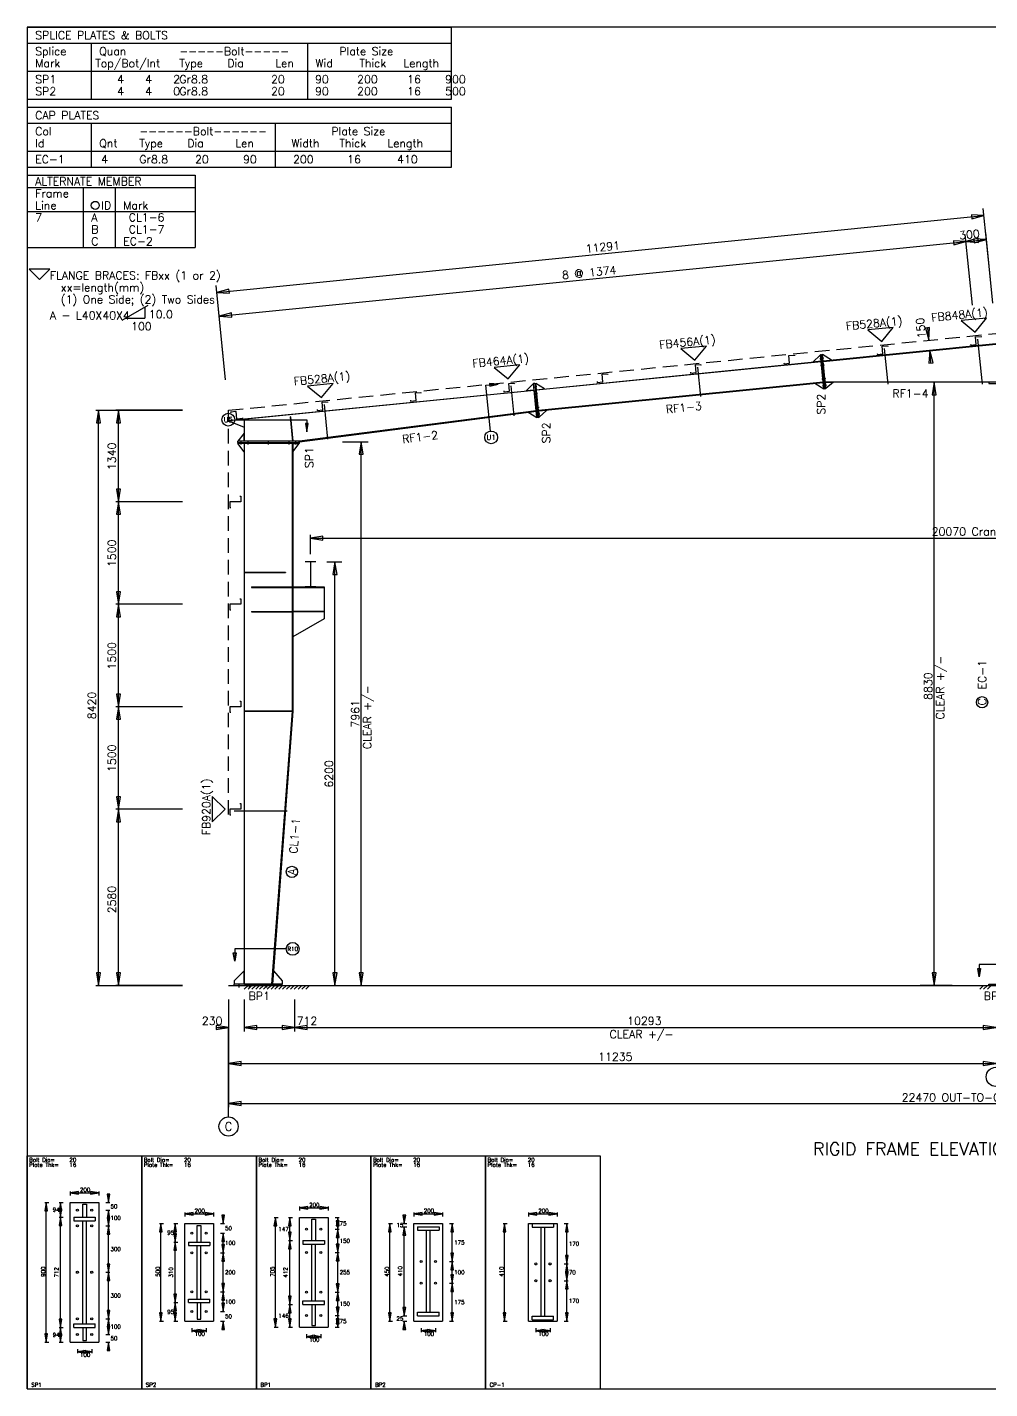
# Model space of a CAD drawing. Extents: x 0 to 28190, y 0 to 19934.
# Drawn here: x 0 to 14095, y 0 to 19934 of the extents above; entities that cross this region are included whole.
import ezdxf
from ezdxf.enums import TextEntityAlignment as Align

# ---------------------------------------------------------------- set-up
doc = ezdxf.new("R2010")
doc.units = 0
doc.linetypes.add('CONTIN', pattern=[0])
doc.linetypes.add('DASHED', pattern=[319.6, 213.1, -106.5])
doc.layers.get('0').update_dxf_attribs({"linetype": 'CONTIN'})
for name, color, linetype in [('1', 7, 'CONTIN'), ('10', 10, 'CONTIN'), ('11', 7, 'CONTIN'), ('12', 6, 'CONTIN'), ('13', 1, 'CONTIN'), ('14', 7, 'CONTIN'), ('15', 7, 'CONTIN'), ('2', 6, 'CONTIN'), ('22', 7, 'CONTIN'), ('26', 7, 'CONTIN'), ('3', 7, 'CONTIN'), ('5', 5, 'DASHED'), ('7', 7, 'CONTIN')]:
    doc.layers.add(name, color=color, linetype=linetype)
doc.styles.add('SIMPLEX', font='SIMPLEX')

# ---------------------------------------------------------------- blocks, each defined once
blk = doc.blocks.new('ARROWF')
for p, q in [((0, 0), (-183, 30)), ((-183, 30), (-183, -30)), ((-183, -30), (0, 0))]:
    blk.add_line(p, q)
blk = doc.blocks.new('EPBLK1')
for p, q in [((0, 0), (0, 1704.79675)), ((0, 1704.79675), (838.974854, 1704.79675)), ((838.974854, 1704.79675), (838.974854, 0)), ((314.61557, 340.959381), (314.61557, 1363.83765)), ((314.61557, 1363.83765), (524.359253, 1363.83765)), ((406.168671, 1257.00354), (406.168671, 1352.29028)), ((406.168671, 1352.29028), (432.806122, 1352.29028)), ((432.806122, 1352.29028), (432.806122, 1257.00354)), ((524.359253, 1363.83765), (524.359253, 340.959381)), ((340.833557, 1257.00354), (498.141327, 1257.00354)), ((340.833557, 1257.00354), (340.833557, 1230.36609)), ((340.833557, 1230.36609), (498.141327, 1230.36609)), ((406.168671, 474.430878), (406.168671, 1230.36609)), ((432.806122, 474.430878), (432.806122, 1230.36609)), ((498.141327, 1257.00354), (498.141327, 1230.36609)), ((340.833557, 474.430878), (498.141327, 474.430878)), ((340.833557, 447.793396), (340.833557, 474.430878)), ((340.833557, 447.793396), (498.141327, 447.793396)), ((406.168671, 447.793243), (406.168671, 352.506531)), ((432.806122, 352.506531), (432.806122, 447.793243)), ((498.141327, 447.793396), (498.141327, 474.430878)), ((314.61557, 340.959381), (524.359253, 340.959381)), ((406.168671, 352.506531), (432.806122, 352.506531)), ((0, 0), (838.974854, 0))]:
    blk.add_line(p, q)
for centre in [(367.051514, 1307.01086), (471.92337, 1307.01086), (367.051514, 1193.35779), (471.92337, 1193.35779), (367.051514, 852.398438), (471.92337, 852.398438), (367.051514, 511.439026), (471.92337, 511.439026), (367.051514, 397.785889), (471.92337, 397.785889)]:
    blk.add_circle(centre, 7.325299)
at = {"layer": '2'}
for p, q in [((314.61557, 1444.28259), (314.61557, 1414.98132)), ((314.61557, 1434.5155), (524.359253, 1434.5155)), ((524.359253, 1444.28259), (524.359253, 1414.98132)), ((595.037292, 1363.83765), (595.037292, 1422.38123)), ((129.041336, 1363.83765), (158.342529, 1363.83765)), ((138.808395, 340.959381), (138.808395, 1363.83765)), ((234.170486, 1363.83765), (263.47168, 1363.83765)), ((243.937546, 1257.00354), (243.937546, 1363.83765)), ((575.503174, 1363.83765), (604.804382, 1363.83765)), ((575.503174, 1307.01086), (604.804382, 1307.01086)), ((575.503174, 1307.01086), (604.804382, 1307.01086)), ((595.037292, 1193.35779), (595.037292, 1307.01086)), ((595.037292, 1248.46704), (595.037292, 1307.01086)), ((234.170486, 1257.00354), (263.47168, 1257.00354)), ((234.170486, 1257.00354), (263.47168, 1257.00354)), ((243.937546, 447.793335), (243.937546, 1257.00354)), ((575.503174, 1193.35779), (604.804382, 1193.35779)), ((575.503174, 1193.35779), (604.804382, 1193.35779)), ((595.037292, 852.398438), (595.037292, 1193.35779)), ((575.503174, 852.398438), (604.804382, 852.398438)), ((575.503174, 852.398438), (604.804382, 852.398438)), ((595.037292, 511.439026), (595.037292, 852.398438)), ((575.503174, 511.439026), (604.804382, 511.439026)), ((575.503174, 511.439026), (604.804382, 511.439026)), ((595.037292, 397.785889), (595.037292, 511.439026)), ((234.170486, 447.793335), (263.47168, 447.793335)), ((234.170486, 447.793335), (263.47168, 447.793335)), ((243.937546, 340.959381), (243.937546, 447.793335)), ((595.037292, 397.785889), (595.037292, 456.329681)), ((129.041336, 340.959381), (158.342529, 340.959381)), ((234.170486, 340.959381), (263.47168, 340.959381)), ((575.503174, 397.785889), (604.804382, 397.785889)), ((575.503174, 397.785889), (604.804382, 397.785889)), ((575.503174, 340.959381), (604.804382, 340.959381)), ((595.037292, 282.415588), (595.037292, 340.959381)), ((367.051514, 289.81546), (367.051514, 260.514282)), ((367.051514, 270.281342), (471.923309, 270.281342)), ((471.923309, 289.81546), (471.923309, 260.514282))]:
    blk.add_line(p, q, dxfattribs=at)
at = {"layer": '2', "xscale": 0.333, "yscale": 0.333, "zscale": 0.333}
for p, rotation in [((314.61557, 1434.5155), 180), ((595.037292, 1363.83765), 270), ((138.808395, 1363.83765), 90), ((243.937546, 1363.83765), 89.9999847), ((243.937546, 1257.00354), 270), ((595.037292, 1307.01086), 89.9999847), ((595.037292, 1307.01086), 450), ((243.937546, 1257.00354), 89.9999847), ((595.037292, 1193.35779), 270), ((595.037292, 1193.35779), 89.9999847), ((595.037292, 852.398438), 270), ((595.037292, 852.398438), 89.9999847), ((243.937546, 447.793335), 270), ((595.037292, 511.439026), 89.9999847), ((595.037292, 511.439026), 270), ((138.808395, 340.959381), 270), ((243.937546, 447.793335), 89.9999847), ((243.937546, 340.959381), 270), ((595.037292, 397.785889), 270), ((595.037292, 397.785889), 270), ((595.037292, 340.959381), 450), ((367.051514, 270.281342), 180)]:
    blk.add_blockref('ARROWF', p, dxfattribs=dict(at, rotation=rotation))
for p in [(524.359253, 1434.5155), (471.923309, 270.281342)]:
    blk.add_blockref('ARROWF', p, dxfattribs=at)
at = {"layer": '11', "style": 'SIMPLEX'}
for s, p in [('Bolt Dia=', (14.650599, 1660.84509)), ('Plate Thk=', (14.650599, 1624.21851)), ('20', (308.932556, 1660.84509)), ('16', (308.932556, 1624.21851)), ('200', (386.52356, 1441.84082)), ('50', (609.687927, 1320.77368)), ('100', (609.687927, 1235.53381)), ('300', (609.687927, 1008.22742)), ('300', (609.687927, 667.268066)), ('100', (609.687927, 439.961853)), ('50', (609.687927, 354.722015)), ('100', (386.52356, 233.654846)), ('SP1', (29.301197, 14.650599))]:
    blk.add_text(s, height=29.3011971, dxfattribs=at).set_placement(p)
for p in [(236.612244, 1310.42053), (236.612244, 394.376343)]:
    blk.add_text('94', height=29.3011971, dxfattribs=at).set_placement(p, align=Align.MIDDLE_RIGHT)
blk.add_text('900', height=29.3011971, rotation=90, dxfattribs=at).set_placement((131.483093, 819.43457))
blk.add_text('712', height=29.3011971, rotation=90, dxfattribs=at).set_placement((236.612244, 852.398438), align=Align.BOTTOM_CENTER)
blk = doc.blocks.new('EPBLK2')
for p, q in [((0, 0), (0, 1704.79675)), ((0, 1704.79675), (838.974854, 1704.79675)), ((838.974854, 1704.79675), (838.974854, 0)), ((314.61557, 494.391144), (314.61557, 1210.40576)), ((314.61557, 1210.40576), (524.359253, 1210.40576)), ((524.359253, 1210.40576), (524.359253, 494.391144)), ((406.168671, 1074.36304), (406.168671, 1195.85632)), ((406.168671, 1195.85632), (432.806122, 1195.85632)), ((432.806122, 1195.85632), (432.806122, 1074.36304)), ((340.833557, 1074.36304), (498.141327, 1074.36304)), ((340.833557, 1074.36304), (340.833557, 1047.72559)), ((340.833557, 1047.72559), (498.141327, 1047.72559)), ((406.168671, 657.07135), (406.168671, 1047.72559)), ((432.806122, 657.07135), (432.806122, 1047.72559)), ((498.141327, 1074.36304), (498.141327, 1047.72559)), ((340.833557, 657.07135), (498.141327, 657.07135)), ((340.833557, 630.433899), (340.833557, 657.07135)), ((340.833557, 630.433899), (498.141327, 630.433899)), ((406.168671, 630.433899), (406.168671, 508.940521)), ((432.806122, 508.940521), (432.806122, 630.433899)), ((498.141327, 630.433899), (498.141327, 657.07135)), ((406.168671, 508.940521), (432.806122, 508.940521)), ((314.61557, 494.391144), (524.359253, 494.391144)), ((0, 0), (838.974854, 0))]:
    blk.add_line(p, q)
for centre in [(367.051514, 1138.80432), (471.92337, 1138.80432), (367.051514, 995.601501), (471.92337, 995.601501), (367.051514, 709.195557), (471.92337, 709.195557), (367.051514, 565.992554), (471.92337, 565.992554)]:
    blk.add_circle(centre, 7.325299)
at = {"layer": '2'}
for p, q in [((129.041336, 1210.40576), (158.342529, 1210.40576)), ((138.808395, 494.391144), (138.808395, 1210.40576)), ((234.170486, 1210.40576), (263.47168, 1210.40576)), ((243.937546, 1074.36304), (243.937546, 1210.40576)), ((314.61557, 1290.85083), (314.61557, 1261.54968)), ((314.61557, 1281.08374), (524.359253, 1281.08374)), ((524.359253, 1290.85083), (524.359253, 1261.54968)), ((575.503174, 1210.40576), (604.804382, 1210.40576)), ((595.037292, 1210.40576), (595.037292, 1268.94959)), ((575.503174, 1138.80432), (604.804382, 1138.80432)), ((575.503174, 1138.80432), (604.804382, 1138.80432)), ((595.037292, 995.601501), (595.037292, 1138.80432)), ((595.037292, 1080.2605), (595.037292, 1138.80432)), ((234.170486, 1074.36304), (263.47168, 1074.36304)), ((234.170486, 1074.36304), (263.47168, 1074.36304)), ((243.937546, 630.433899), (243.937546, 1074.36304)), ((575.503174, 995.601501), (604.804382, 995.601501)), ((575.503174, 995.601501), (604.804382, 995.601501)), ((595.037292, 709.195557), (595.037292, 995.601501)), ((575.503174, 709.195557), (604.804382, 709.195557)), ((575.503174, 709.195557), (604.804382, 709.195557)), ((595.037292, 565.992554), (595.037292, 709.195557)), ((234.170486, 630.433899), (263.47168, 630.433899)), ((234.170486, 630.433899), (263.47168, 630.433899)), ((243.937546, 494.391144), (243.937546, 630.433899)), ((595.037292, 565.992554), (595.037292, 624.536377)), ((575.503174, 565.992554), (604.804382, 565.992554)), ((575.503174, 565.992554), (604.804382, 565.992554)), ((129.041336, 494.391144), (158.342529, 494.391144)), ((234.170486, 494.391144), (263.47168, 494.391144)), ((367.051514, 443.247223), (367.051514, 413.945984)), ((367.051514, 423.713074), (471.923309, 423.713074)), ((471.923309, 443.247223), (471.923309, 413.945984)), ((575.503174, 494.391144), (604.804382, 494.391144)), ((595.037292, 435.847321), (595.037292, 494.391144))]:
    blk.add_line(p, q, dxfattribs=at)
at = {"layer": '2', "xscale": 0.333, "yscale": 0.333, "zscale": 0.333}
for p, rotation in [((138.808395, 1210.40576), 90), ((243.937546, 1210.40576), 89.9999847), ((314.61557, 1281.08374), 180), ((595.037292, 1210.40576), 270), ((243.937546, 1074.36304), 270), ((595.037292, 1138.80432), 89.9999847), ((595.037292, 1138.80432), 450), ((243.937546, 1074.36304), 89.9999847), ((595.037292, 995.601501), 270), ((595.037292, 995.601501), 89.9999847), ((595.037292, 709.195557), 89.9999847), ((595.037292, 709.195557), 270), ((243.937546, 630.433899), 89.9999847), ((243.937546, 630.433899), 270), ((595.037292, 565.992554), 270), ((595.037292, 565.992554), 270), ((138.808395, 494.391144), 270), ((243.937546, 494.391144), 270), ((367.051514, 423.713074), 180), ((595.037292, 494.391144), 450)]:
    blk.add_blockref('ARROWF', p, dxfattribs=dict(at, rotation=rotation))
for p in [(524.359253, 1281.08374), (471.923309, 423.713074)]:
    blk.add_blockref('ARROWF', p, dxfattribs=at)
at = {"layer": '11', "style": 'SIMPLEX'}
for s, p in [('Bolt Dia=', (14.650599, 1660.84509)), ('Plate Thk=', (14.650599, 1624.21851)), ('20', (308.932556, 1660.84509)), ('16', (308.932556, 1624.21851)), ('200', (386.52356, 1288.40918)), ('50', (609.687927, 1159.95447)), ('100', (609.687927, 1052.55237)), ('200', (609.687927, 837.747986)), ('100', (609.687927, 622.943481)), ('50', (609.687927, 515.54126)), ('100', (386.52356, 387.086609)), ('SP2', (29.301197, 14.650599))]:
    blk.add_text(s, height=29.3011971, dxfattribs=at).set_placement(p)
for p in [(236.612244, 1142.38428), (236.612244, 562.412537)]:
    blk.add_text('95', height=29.3011971, dxfattribs=at).set_placement(p, align=Align.MIDDLE_RIGHT)
blk.add_text('500', height=29.3011971, rotation=90, dxfattribs=at).set_placement((131.483093, 819.43457))
blk.add_text('310', height=29.3011971, rotation=90, dxfattribs=at).set_placement((236.612244, 852.398438), align=Align.BOTTOM_CENTER)
blk = doc.blocks.new('EPBLK3')
for p, q in [((0, 0), (0, 1704.79675)), ((0, 1704.79675), (838.974854, 1704.79675)), ((838.974854, 1704.79675), (838.974854, 0)), ((314.61557, 451.87915), (314.61557, 1252.91772)), ((314.61557, 1252.91772), (524.359253, 1252.91772)), ((406.168671, 1085.84753), (406.168671, 1241.37048)), ((406.168671, 1241.37048), (432.806122, 1241.37048)), ((432.806122, 1241.37048), (432.806122, 1085.84753)), ((524.359253, 1252.91772), (524.359253, 451.87915)), ((340.833557, 1085.84753), (498.141327, 1085.84753)), ((340.833557, 1085.84753), (340.833557, 1059.21008)), ((340.833557, 1059.21008), (498.141327, 1059.21008)), ((406.168671, 644.211548), (406.168671, 1059.21008)), ((432.806122, 644.211548), (432.806122, 1059.21008)), ((498.141327, 1085.84753), (498.141327, 1059.21008)), ((340.833557, 644.211548), (498.141327, 644.211548)), ((340.833557, 617.574097), (340.833557, 644.211548)), ((340.833557, 617.574097), (498.141327, 617.574097)), ((406.168671, 617.573975), (406.168671, 463.4263)), ((432.806122, 463.4263), (432.806122, 617.573975)), ((498.141327, 617.574097), (498.141327, 644.211548)), ((314.61557, 451.87915), (524.359253, 451.87915)), ((406.168671, 463.4263), (432.806122, 463.4263)), ((0, 0), (838.974854, 0))]:
    blk.add_line(p, q)
for centre in [(367.051514, 1167.67798), (471.92337, 1167.67798), (367.051514, 997.198242), (471.92337, 997.198242), (367.051514, 707.598694), (471.92337, 707.598694), (367.051514, 537.119019), (471.92337, 537.119019)]:
    blk.add_circle(centre, 7.325299)
at = {"layer": '2'}
for p, q in [((314.61557, 1333.36279), (314.61557, 1304.06152)), ((314.61557, 1323.5957), (524.359253, 1323.5957)), ((524.359253, 1333.36279), (524.359253, 1304.06152)), ((129.041336, 1252.91772), (158.342529, 1252.91772)), ((138.808395, 451.87915), (138.808395, 1252.91772)), ((234.170486, 1252.91772), (263.47168, 1252.91772)), ((243.937546, 1085.84766), (243.937546, 1252.91772)), ((575.503174, 1252.91772), (604.804382, 1252.91772)), ((595.037292, 1167.67798), (595.037292, 1252.91772)), ((575.503174, 1167.67798), (604.804382, 1167.67798)), ((575.503174, 1167.67798), (604.804382, 1167.67798)), ((595.037292, 997.198242), (595.037292, 1167.67798)), ((234.170486, 1085.84766), (263.47168, 1085.84766)), ((234.170486, 1085.84766), (263.47168, 1085.84766)), ((243.937546, 617.574097), (243.937546, 1085.84766)), ((575.503174, 997.198242), (604.804382, 997.198242)), ((575.503174, 997.198242), (604.804382, 997.198242)), ((595.037292, 707.598694), (595.037292, 997.198242)), ((575.503174, 707.598694), (604.804382, 707.598694)), ((575.503174, 707.598694), (604.804382, 707.598694)), ((595.037292, 537.119019), (595.037292, 707.598694)), ((234.170486, 617.574097), (263.47168, 617.574097)), ((234.170486, 617.574097), (263.47168, 617.574097)), ((243.937546, 451.87915), (243.937546, 617.574097)), ((575.503174, 537.119019), (604.804382, 537.119019)), ((575.503174, 537.119019), (604.804382, 537.119019)), ((595.037292, 451.87915), (595.037292, 537.119019)), ((129.041336, 451.87915), (158.342529, 451.87915)), ((234.170486, 451.87915), (263.47168, 451.87915)), ((367.051514, 400.73526), (367.051514, 371.434052)), ((471.923309, 400.73526), (471.923309, 371.434052)), ((575.503174, 451.87915), (604.804382, 451.87915)), ((367.051514, 381.201111), (471.923309, 381.201111))]:
    blk.add_line(p, q, dxfattribs=at)
at = {"layer": '2', "xscale": 0.333, "yscale": 0.333, "zscale": 0.333}
for p, rotation in [((314.61557, 1323.5957), 180), ((138.808395, 1252.91772), 90), ((243.937546, 1252.91772), 89.9999847), ((595.037292, 1252.91772), 89.9999847), ((595.037292, 1167.67798), 270), ((243.937546, 1085.84766), 270), ((595.037292, 1167.67798), 89.9999847), ((243.937546, 1085.84766), 89.9999847), ((595.037292, 997.198242), 89.9999847), ((595.037292, 997.198242), 270), ((595.037292, 707.598694), 89.9999847), ((595.037292, 707.598694), 270), ((243.937546, 617.574097), 89.9999847), ((243.937546, 617.574097), 270), ((138.808395, 451.87915), 270), ((243.937546, 451.87915), 270), ((595.037292, 537.119019), 89.9999847), ((595.037292, 537.119019), 270), ((595.037292, 451.87915), 270), ((367.051514, 381.201111), 180)]:
    blk.add_blockref('ARROWF', p, dxfattribs=dict(at, rotation=rotation))
for p in [(524.359253, 1323.5957), (471.923309, 381.201111)]:
    blk.add_blockref('ARROWF', p, dxfattribs=at)
at = {"layer": '11', "style": 'SIMPLEX'}
for s, p in [('Bolt Dia=', (14.650599, 1660.84509)), ('Plate Thk=', (14.650599, 1624.21851)), ('20', (308.932556, 1660.84509)), ('16', (308.932556, 1624.21851)), ('200', (386.52356, 1330.92102)), ('75', (609.687927, 1195.64722)), ('150', (609.687927, 1067.78748)), ('255', (609.687927, 837.747864)), ('150', (609.687927, 607.708252)), ('75', (609.687927, 479.84848)), ('100', (386.52356, 344.574616)), ('BP1', (29.301197, 14.650599))]:
    blk.add_text(s, height=29.3011971, dxfattribs=at).set_placement(p)
for s, p in [('147', (236.612244, 1169.38269)), ('146', (236.612244, 534.726624))]:
    blk.add_text(s, height=29.3011971, dxfattribs=at).set_placement(p, align=Align.MIDDLE_RIGHT)
blk.add_text('705', height=29.3011971, rotation=90, dxfattribs=at).set_placement((131.483093, 819.43457))
blk.add_text('412', height=29.3011971, rotation=90, dxfattribs=at).set_placement((236.612244, 851.710876), align=Align.BOTTOM_CENTER)
blk = doc.blocks.new('EPBLK4')
for p, q in [((0, 0), (0, 1704.79675)), ((0, 1704.79675), (838.974854, 1704.79675)), ((838.974854, 1704.79675), (838.974854, 0)), ((314.61557, 494.391144), (314.61557, 1210.40576)), ((314.61557, 1210.40576), (524.359253, 1210.40576)), ((524.359253, 1210.40576), (524.359253, 494.391144)), ((340.833557, 1186.53857), (498.141327, 1186.53857)), ((340.833557, 1186.53857), (340.833557, 1159.90112)), ((340.833557, 1159.90112), (498.141327, 1159.90112)), ((406.168671, 560.80719), (406.168671, 1159.90112)), ((432.806122, 560.80719), (432.806122, 1159.90112)), ((498.141327, 1186.53857), (498.141327, 1159.90112)), ((340.833557, 560.80719), (498.141327, 560.80719)), ((340.833557, 534.169739), (340.833557, 560.80719)), ((340.833557, 534.169739), (498.141327, 534.169739)), ((498.141327, 534.169739), (498.141327, 560.80719)), ((314.61557, 494.391144), (524.359253, 494.391144)), ((0, 0), (838.974854, 0))]:
    blk.add_line(p, q)
for centre in [(367.051514, 931.955689), (471.92337, 931.955689), (367.051514, 772.841309), (471.92337, 772.841309)]:
    blk.add_circle(centre, 7.325299)
at = {"layer": '2'}
for p, q in [((129.041336, 1210.40576), (158.342529, 1210.40576)), ((138.808395, 494.391144), (138.808395, 1210.40576)), ((234.170486, 1210.40576), (263.47168, 1210.40576)), ((243.937546, 1210.40576), (243.937592, 1268.94959)), ((314.61557, 1290.85083), (314.61557, 1261.54968)), ((314.61557, 1281.08374), (524.359253, 1281.08374)), ((524.359253, 1290.85083), (524.359253, 1261.54968)), ((575.503174, 1210.40576), (604.804382, 1210.40576)), ((595.037292, 931.955689), (595.037292, 1210.40576)), ((234.170486, 1186.53857), (263.47168, 1186.53857)), ((234.170486, 1186.53857), (263.47168, 1186.53857)), ((243.937531, 1127.99475), (243.937546, 1186.53857)), ((243.937546, 534.169739), (243.937546, 1186.53857)), ((575.503174, 931.955689), (604.804382, 931.955689)), ((575.503174, 931.955689), (604.804382, 931.955689)), ((595.037292, 772.841309), (595.037292, 931.955689)), ((575.503174, 772.841309), (604.804382, 772.841309)), ((575.503174, 772.841309), (604.804382, 772.841309)), ((595.037292, 494.391144), (595.037292, 772.841309)), ((234.170486, 534.169739), (263.47168, 534.169739)), ((234.170486, 534.169739), (263.47168, 534.169739)), ((243.937546, 534.169739), (243.937592, 592.713501)), ((129.041336, 494.391144), (158.342529, 494.391144)), ((234.170486, 494.391144), (263.47168, 494.391144)), ((243.937531, 435.847321), (243.937546, 494.391144)), ((367.051514, 443.247223), (367.051514, 413.945984)), ((367.051514, 423.713074), (471.923309, 423.713074)), ((471.923309, 443.247223), (471.923309, 413.945984)), ((575.503174, 494.391144), (604.804382, 494.391144))]:
    blk.add_line(p, q, dxfattribs=at)
at = {"layer": '2', "xscale": 0.333, "yscale": 0.333, "zscale": 0.333}
for p, rotation in [((138.808395, 1210.40576), 90), ((243.937546, 1210.40576), 270), ((314.61557, 1281.08374), 180), ((595.037292, 1210.40576), 89.9999847), ((243.937546, 1186.53857), 89.9999847), ((243.937546, 1186.53857), 450), ((595.037292, 931.955689), 89.9999847), ((595.037292, 931.955689), 270), ((595.037292, 772.841309), 270), ((595.037292, 772.841309), 89.9999847), ((138.808395, 494.391144), 270), ((243.937546, 534.169739), 270), ((243.937546, 534.169739), 270), ((595.037292, 494.391144), 270), ((243.937546, 494.391144), 450), ((367.051514, 423.713074), 180)]:
    blk.add_blockref('ARROWF', p, dxfattribs=dict(at, rotation=rotation))
for p in [(524.359253, 1281.08374), (471.923309, 423.713074)]:
    blk.add_blockref('ARROWF', p, dxfattribs=at)
at = {"layer": '11', "style": 'SIMPLEX'}
for s, p in [('Bolt Dia=', (14.650599, 1660.84509)), ('Plate Thk=', (14.650599, 1624.21851)), ('20', (308.932556, 1660.84509)), ('16', (308.932556, 1624.21851)), ('200', (386.52356, 1288.40918)), ('175', (609.687927, 1056.53015)), ('100', (609.687927, 837.747986)), ('175', (609.687927, 618.965576)), ('100', (386.52356, 387.086609)), ('BP2', (29.301197, 14.650599))]:
    blk.add_text(s, height=29.3011971, dxfattribs=at).set_placement(p)
for s, p in [('15', (236.612244, 1198.47217)), ('25', (236.612244, 514.280396))]:
    blk.add_text(s, height=29.3011971, dxfattribs=at).set_placement(p, align=Align.MIDDLE_RIGHT)
blk.add_text('450', height=29.3011971, rotation=90, dxfattribs=at).set_placement((131.483093, 819.43457))
blk.add_text('410', height=29.3011971, rotation=90, dxfattribs=at).set_placement((236.612244, 860.354187), align=Align.BOTTOM_CENTER)
blk = doc.blocks.new('EPBLK5')
for p, q in [((0, 0), (0, 1704.8)), ((0, 1704.8), (839, 1704.8)), ((839, 1704.8), (839, 0)), ((314.6, 494.4), (314.6, 1210.4)), ((314.6, 1210.4), (524.4, 1210.4)), ((340.8, 1210.4), (498.1, 1210.4)), ((340.8, 1210.4), (340.8, 1183.8)), ((498.1, 1210.4), (498.1, 1183.8)), ((524.4, 1210.4), (524.4, 494.4)), ((340.8, 1183.8), (498.1, 1183.8)), ((406.2, 530.6), (406.2, 1183.8)), ((432.8, 530.6), (432.8, 1183.8)), ((340.8, 530.6), (498.1, 530.6)), ((340.8, 504), (340.8, 530.6)), ((340.8, 504), (498.1, 504)), ((498.1, 504), (498.1, 530.6)), ((314.6, 494.4), (524.4, 494.4)), ((0, 0), (839, 0))]:
    blk.add_line(p, q)
for centre in [(367.1, 913.5), (471.9, 913.5), (367.1, 791.3), (471.9, 791.3)]:
    blk.add_circle(centre, 7.33)
at = {"layer": '2'}
for p, q in [((129, 1210.4), (158.3, 1210.4)), ((138.8, 494.4), (138.8, 1210.4)), ((314.6, 1290.9), (314.6, 1261.5)), ((314.6, 1281.1), (524.4, 1281.1)), ((524.4, 1290.9), (524.4, 1261.5)), ((575.5, 1210.4), (604.8, 1210.4)), ((595, 913.5), (595, 1210.4)), ((575.5, 913.5), (604.8, 913.5)), ((575.5, 913.5), (604.8, 913.5)), ((595, 791.3), (595, 913.5)), ((575.5, 791.3), (604.8, 791.3)), ((575.5, 791.3), (604.8, 791.3)), ((595, 494.4), (595, 791.3)), ((129, 494.4), (158.3, 494.4)), ((367.1, 443.2), (367.1, 413.9)), ((367.1, 423.7), (471.9, 423.7)), ((471.9, 443.2), (471.9, 413.9)), ((575.5, 494.4), (604.8, 494.4))]:
    blk.add_line(p, q, dxfattribs=at)
at = {"layer": '2', "xscale": 0.333, "yscale": 0.333, "zscale": 0.333}
for p, rotation in [((138.8, 1210.4), 90), ((314.6, 1281.1), 180), ((595, 1210.4), 89.9999847), ((595, 913.5), 270), ((595, 913.5), 89.9999847), ((595, 791.3), 270), ((595, 791.3), 89.9999847), ((138.8, 494.4), 270), ((595, 494.4), 270), ((367.1, 423.7), 180)]:
    blk.add_blockref('ARROWF', p, dxfattribs=dict(at, rotation=rotation))
for p in [(524.4, 1281.1), (471.9, 423.7)]:
    blk.add_blockref('ARROWF', p, dxfattribs=at)
at = {"layer": '11', "style": 'SIMPLEX'}
for s, p in [('Bolt Dia=', (14.7, 1660.8)), ('Plate Thk=', (14.7, 1624.2)), ('20', (308.9, 1660.8)), ('16', (308.9, 1624.2)), ('200', (386.5, 1288.4)), ('170', (609.7, 1047.3)), ('70', (609.7, 837.7)), ('170', (609.7, 628.2)), ('100', (386.5, 387.1)), ('CP-1', (29.3, 14.7))]:
    blk.add_text(s, height=29.3, dxfattribs=at).set_placement(p)
blk.add_text('410', height=29.3, rotation=90, dxfattribs=at).set_placement((131.5, 819.4))
blk = doc.blocks.new('WSECTN')
for p, q in [((-76.2, 25.4), (76.2, 25.4)), ((0, 0), (0, 25.4)), ((-76.2, 0), (76.2, 0))]:
    blk.add_line(p, q)
blk = doc.blocks.new('ZCOL')
for p, q in [((10.2, 0), (0, 0)), ((0, 0), (0, -25.4)), ((10.2, -2.5), (10.2, 0)), ((-10.2, -25.4), (-10.2, -22.9)), ((0, -25.4), (-10.2, -25.4))]:
    blk.add_line(p, q)
blk = doc.blocks.new('MARKER')
for p, q in [((187.527664, 187.527664), (-187.52766, 187.527664)), ((-187.52766, 187.527664), (0, 0)), ((0, 0), (187.527664, 187.527664))]:
    blk.add_line(p, q)
blk = doc.blocks.new('CUTFRM')
for p, q in [((0, 0), (0, -25.4)), ((0, -25.4), (-178.15128, -25.4))]:
    blk.add_line(p, q)
blk = doc.blocks.new('ARROWPF')
for p, q in [((0, 0), (-122, 20)), ((-122, 20), (-122, -20)), ((-122, -20), (0, 0))]:
    blk.add_line(p, q)
blk = doc.blocks.new('FRAME1')
at = {"layer": '1'}
for p, q in [((11234.5029, 9392.70215), (8708.06836, 9140.05859)), ((8708.56641, 9135.08398), (11235, 9387.72559)), ((8708.56641, 9135.08398), (11235, 9387.72559)), ((10967.5137, 9460.04004), (11033.3145, 8802.04395)), ((8556.82129, 9124.93457), (8666.77441, 9231.4043)), ((8659.11133, 9180.38867), (8716.22754, 9186.09961)), ((8659.11133, 9180.38867), (8716.22754, 9186.09961)), ((8682.69434, 9232.99609), (8666.77441, 9231.4043)), ((8716.52637, 8733.88477), (8666.77441, 9231.4043)), ((8666.77441, 9231.4043), (8666.77441, 9231.4043)), ((8676.22656, 9136.875), (8666.77441, 9231.4043)), ((8682.69434, 9232.99609), (8698.61523, 9234.58691)), ((8682.69434, 9232.99609), (8732.44629, 8735.47656)), ((8682.69434, 9232.99609), (8732.44629, 8735.47656)), ((8748.36621, 8737.06934), (8698.61523, 9234.58691)), ((8827.47266, 9151.99902), (8698.61523, 9234.58691)), ((8698.61523, 9234.58691), (8698.61523, 9234.58691)), ((8708.06836, 9140.05859), (8698.61523, 9234.58691)), ((9600.53223, 9323.34277), (9652.66211, 8802.04395)), ((4508.51367, 8720.10352), (8676.22656, 9136.875)), ((8676.72461, 9131.89941), (4509.01123, 8715.12793)), ((8676.72461, 9131.89941), (4509.01123, 8715.12793)), ((6866.36816, 9049.92578), (6909.3208, 8620.39648)), ((8676.22656, 9136.875), (8556.82129, 9124.93457)), ((8669.06152, 9080.88477), (8726.17773, 9086.59668)), ((8669.06152, 9080.88477), (8726.17773, 9086.59668)), ((8676.72461, 9131.89941), (8676.22656, 9136.875)), ((8676.72461, 9131.89941), (8706.5752, 8833.38867)), ((8708.06836, 9140.05859), (8827.47266, 9151.99902)), ((8708.56641, 9135.08398), (8708.06836, 9140.05859)), ((8738.57617, 8834.97949), (8708.56641, 9135.08398)), ((4132.20557, 8776.50879), (4176.04346, 8338.12598)), ((4357.26807, 8704.97852), (4467.21924, 8811.44824)), ((4483.14014, 8813.04004), (4467.21924, 8811.44824)), ((4516.97168, 8313.92871), (4467.21924, 8811.44824)), ((4467.21924, 8811.44824), (4467.21924, 8811.44824)), ((4476.67188, 8716.91895), (4467.21924, 8811.44824)), ((4483.14014, 8813.04004), (4499.06104, 8814.63281)), ((4483.14014, 8813.04004), (4532.89209, 8315.52051)), ((4483.14014, 8813.04004), (4532.89209, 8315.52051)), ((4548.81299, 8317.11328), (4499.06104, 8814.63281)), ((4627.91797, 8732.04395), (4499.06104, 8814.63281)), ((4499.06104, 8814.63281), (4499.06104, 8814.63281)), ((4508.51367, 8720.10352), (4499.06104, 8814.63281)), ((8706.5752, 8833.38867), (4538.86182, 8416.61719)), ((8706.5752, 8833.38867), (4538.86182, 8416.61719)), ((4539.35986, 8411.64258), (8707.07324, 8828.41406)), ((8707.07324, 8828.41406), (8587.66895, 8816.47363)), ((8587.66895, 8816.47363), (8716.52637, 8733.88477)), ((8688.96289, 8881.87695), (8746.0791, 8887.58887)), ((8688.96289, 8881.87695), (8746.0791, 8887.58887)), ((8698.91406, 8782.37402), (8756.0293, 8788.08496)), ((8698.91406, 8782.37402), (8756.0293, 8788.08496)), ((8706.5752, 8833.38867), (8707.07324, 8828.41406)), ((8707.07324, 8828.41406), (8716.52637, 8733.88477)), ((8738.57617, 8834.97949), (13731.3906, 8834.97949)), ((8739.07617, 8834.97949), (13730.8877, 8834.97949)), ((8739.07617, 8834.97949), (8739.07617, 8829.98145)), ((13730.8877, 8829.98145), (8739.07617, 8829.98145)), ((8739.07617, 8829.98145), (8859.67578, 8829.98145)), ((8739.07617, 8829.98145), (8748.36621, 8737.06934)), ((8859.67578, 8829.98145), (8748.36621, 8737.06934)), ((11135, 8829.98047), (11135, 8813.98047)), ((11135, 8813.98047), (11334.999, 8813.98047)), ((10, 8270.25098), (4476.67188, 8716.91895)), ((4477.16895, 8711.94434), (10.498, 8265.27637)), ((4477.16895, 8711.94434), (236, 8287.82617)), ((4476.67188, 8716.91895), (4357.26807, 8704.97852)), ((4459.55811, 8760.43262), (4516.67285, 8766.14355)), ((4459.55811, 8760.43262), (4516.67285, 8766.14355)), ((4469.50781, 8660.92969), (4526.62305, 8666.64063)), ((4469.50781, 8660.92969), (4526.62305, 8666.64063)), ((4477.16895, 8711.94434), (4476.67188, 8716.91895)), ((4477.16895, 8711.94434), (4507.06689, 8412.97754)), ((4508.51367, 8720.10352), (4627.91797, 8732.04395)), ((4509.01123, 8715.12793), (4508.51367, 8720.10352)), ((4538.86182, 8416.61719), (4509.01123, 8715.12793)), ((8732.44629, 8735.47656), (8716.52637, 8733.88477)), ((8716.52637, 8733.88477), (8716.52637, 8733.88477)), ((8732.44629, 8735.47656), (8748.36621, 8737.06934)), ((8748.36621, 8737.06934), (8748.36621, 8737.06934)), ((4507.06689, 8412.97754), (1038.99988, 7965.63086)), ((4506.9248, 8412.95801), (1038.99988, 7965.63086)), ((1039.64001, 7960.67285), (4507.56396, 8408.00098)), ((1398.14172, 8503.10352), (1448.87622, 7995.75635)), ((4507.56396, 8408.00098), (4388.50098, 8392.64258)), ((4388.50098, 8392.64258), (4516.97168, 8313.92871)), ((4489.40918, 8461.9209), (4546.52393, 8467.63281)), ((4489.40918, 8461.9209), (4546.52393, 8467.63281)), ((4506.9248, 8412.95801), (4507.56396, 8408.00098)), ((4507.56396, 8408.00098), (4516.97168, 8313.92871)), ((4538.86182, 8416.61719), (4538.86182, 8416.61719)), ((4538.86182, 8416.61719), (4539.35986, 8411.64258)), ((4539.35986, 8411.64258), (4658.76416, 8423.58301)), ((4539.35986, 8411.64258), (4548.81299, 8317.11328)), ((4658.76416, 8423.58301), (4548.81299, 8317.11328)), ((231, 8287.32617), (1, 8264.3252)), ((1, 8264.3252), (231, 8172.32617)), ((10.498, 8265.27637), (10, 8270.25098)), ((236, 8287.32617), (231, 8287.32617)), ((231, 8287.32617), (231, 7965.63086)), ((236, 7965.63086), (236, 8287.82617)), ((236, 7965.63086), (236, 8287.32617)), ((906.162964, 8324.14258), (900.193054, 8323.5459)), ((906.162964, 8324.14258), (900.193054, 8323.5459)), ((900.193054, 8323.5459), (936.015015, 7965.33301)), ((900.193054, 8323.5459), (936.015015, 7965.33301)), ((906.162964, 8324.14258), (941.984924, 7965.92969)), ((906.162964, 8324.14258), (941.984924, 7965.92969)), ((4499.3584, 8362.41797), (4556.4751, 8368.12988)), ((4499.3584, 8362.41797), (4556.4751, 8368.12988)), ((4532.89209, 8315.52051), (4516.97168, 8313.92871)), ((4516.97168, 8313.92871), (4516.97168, 8313.92871)), ((4532.89209, 8315.52051), (4548.81299, 8317.11328)), ((4548.81299, 8317.11328), (4548.81299, 8317.11328)), ((231, 8085.62988), (136, 7965.63086)), ((186, 7920.93164), (186, 7978.33154)), ((186, 7920.93164), (186, 7978.33154)), ((231, 7965.63086), (231, 8085.62988)), ((286, 7920.93164), (286, 7978.33154)), ((286, 7920.93164), (286, 7978.33154)), ((586, 7920.93164), (586, 7978.33154)), ((586, 7920.93164), (586, 7978.33154)), ((886, 7920.93164), (886, 7978.33154)), ((886, 7920.93164), (886, 7978.33154)), ((986, 7920.93164), (986, 7978.33154)), ((986, 7920.93164), (986, 7978.33154)), ((1036, 7965.63086), (136, 7965.63086)), ((136, 7949.63184), (136, 7965.63086)), ((136, 7965.63086), (136, 7965.63086)), ((231, 7965.63086), (136, 7965.63086)), ((136, 7949.63184), (1036, 7949.63184)), ((136, 7949.63184), (136, 7933.63184)), ((136, 7949.63184), (1036, 7949.63184)), ((1036, 7933.63184), (136, 7933.63184)), ((229.999985, 7813.63135), (136, 7933.63184)), ((136, 7933.63184), (136, 7933.63184)), ((229.999985, 7933.63184), (136, 7933.63184)), ((236, 7933.63184), (229.999985, 7933.63184)), ((229.999985, 7933.63184), (229.999985, 16)), ((229.999985, 7933.63184), (229.999985, 7813.63135)), ((236, 7965.63086), (231, 7965.63086)), ((1038.99988, 7965.63086), (236, 7965.63086)), ((936, 7933.63184), (236, 7933.63184)), ((236, 4015.99976), (236, 7933.63184)), ((236, 16), (236, 7933.63184)), ((936, 4015.99976), (936, 7933.63184)), ((936, 7933.63184), (936, 7933.63184)), ((936, 4015.99976), (936, 7933.63184)), ((936, 7933.63184), (941.999939, 7933.63184)), ((941.984924, 7965.92969), (936.015015, 7965.33301)), ((941.984924, 7965.92969), (936.015015, 7965.33301)), ((941.999939, 7933.63184), (941.999939, 4015.99976)), ((941.999939, 7933.63184), (941.999939, 7813.63135)), ((941.999939, 7813.63135), (1036, 7933.63184)), ((941.999939, 7933.63184), (1036, 7933.63184)), ((1036, 7949.63184), (1036, 7965.63086)), ((1036, 7949.63184), (1036, 7933.63184)), ((1036, 7933.63184), (1036, 7933.63184)), ((1038.99988, 7965.63086), (1039.64001, 7960.67285)), ((236, 6050), (836, 6050)), ((236, 6050), (236, 6044)), ((236, 6050), (836, 6050)), ((236, 6050), (236, 6044)), ((236, 6044), (836, 6044)), ((236, 6044), (836, 6044)), ((836, 6050), (836, 6044)), ((836, 6050), (836, 6044)), ((336, 5834), (936, 5834)), ((336, 5834), (336, 5828)), ((336, 5834), (936, 5834)), ((336, 5834), (336, 5828)), ((336, 5828), (936, 5828)), ((336, 5828), (936, 5828)), ((936, 5834), (936, 5828)), ((936, 5834), (936, 5828)), ((941.999939, 5834), (1400, 5834)), ((941.999939, 5834), (1400, 5834)), ((941.999939, 5825.99951), (1400, 5825.99951)), ((941.999939, 5825.99951), (1400, 5825.99951)), ((1400, 5834), (1400, 5468)), ((1400, 5834), (1400, 5468)), ((336, 5474), (936, 5474)), ((336, 5474), (336, 5468)), ((336, 5474), (936, 5474)), ((336, 5474), (336, 5468)), ((336, 5468), (936, 5468)), ((336, 5468), (936, 5468)), ((936, 5474), (936, 5468)), ((936, 5474), (936, 5468)), ((1400, 5476), (941.999939, 5476)), ((1400, 5476), (941.999939, 5476)), ((1400, 5468), (941.999939, 5468)), ((1400, 5468), (941.999939, 5468)), ((1400, 5468), (1400, 5368)), ((1400, 5368), (941.999939, 5103.57324)), ((936, 4015.99976), (236, 4015.99976)), ((236, 16), (236, 4015.99976)), ((236, 4015.99976), (936, 4015.99976)), ((636, 16), (936, 4015.99976)), ((636.033997, 16.448999), (936, 4015.99976)), ((941.982971, 4015.55103), (642.017029, 16)), ((936, 4015.99976), (936, 4015.99976)), ((936, 4015.99976), (941.982971, 4015.55103)), ((936, 4015.99976), (941.999939, 4015.99976)), ((80.430809, 2554.42822), (858.919434, 2554.42773)), ((229.999985, 213), (82.999992, 66)), ((229.999985, 16), (229.999985, 213)), ((642.017029, 16), (656.700989, 211.792007)), ((656.700989, 211.792007), (787.807983, 66)), ((82.999992, 66), (82.999992, 16)), ((787.807983, 16), (82.999992, 16)), ((82.999992, 0), (82.999992, 16)), ((229.999985, 16), (82.999992, 16)), ((82.999992, 0), (787.807983, 0)), ((158, -28.700001), (158, 28.700001)), ((236, 16), (229.999985, 16)), ((236, 16), (636, 16)), ((308, -28.700001), (308, 28.700001)), ((562.807983, -28.700001), (562.807983, 28.700001)), ((636.033997, 16.448999), (642.017029, 16)), ((642.017029, 16), (787.807983, 16)), ((712.807983, -28.700001), (712.807983, 28.700001)), ((787.807983, 66), (787.807983, 16)), ((787.807983, 0), (787.807983, 16)), ((11135, 16), (11334.999, 16)), ((11135, 0), (11135, 16)), ((11135, 0), (11334.999, 0))]:
    blk.add_line(p, q, dxfattribs=at)
at = {"layer": '12'}
for p, q in [((10892.042, 9957.76758), (10788.5654, 10992.5332)), ((11190.5879, 9987.62207), (11087.1113, 11022.3877)), ((-44.412216, 8864.12207), (-147.88876, 9898.88672)), ((10596.7666, 8830), (10127.9463, 8830)), ((-1943.2438, 8420), (-673.52905, 8420)), ((-673.52905, 8420), (-1650.2318, 8420)), ((1671.07312, 7960.7002), (2046.12854, 7960.7002)), ((-673.52905, 7080.00049), (-1650.2318, 7080.00049)), ((1441.64404, 6200), (1661.13635, 6200)), ((-673.52905, 5580), (-1650.2318, 5580)), ((-673.52905, 4080.00024), (-1650.2318, 4080.00024)), ((-673.52905, 2580), (-1650.2318, 2580)), ((-1943.2438, 0), (-673.52905, 0)), ((-673.52905, 0), (-1650.2318, 0)), ((1671.07312, 0), (2046.12854, 0)), ((10596.7666, 0), (10127.9463, 0)), ((1441.64404, -0.000076), (1661.13635, -0.000145)), ((0, -204.57562), (0, -673.39471)), ((0, -204.57562), (0, -1198.4722)), ((0, -321.7804), (0, -1784.496)), ((230.000015, -204.57562), (230.000015, -673.39471)), ((230.000015, -204.57562), (230.000015, -673.39471)), ((968.102417, -204.57562), (968.102417, -673.39471)), ((968.102417, -204.57562), (968.102417, -673.39471)), ((0, -1925.142), (0, -617.13647))]:
    blk.add_line(p, q, dxfattribs=at)
at = {"layer": '13'}
for centre in [(11235, -1339.1179), (0, -2065.7876)]:
    blk.add_circle(centre, 140.645737, dxfattribs=at)
at = {"layer": '2'}
for p, q in [((11155.6016, 10337.4912), (11052.124, 11372.2568)), ((-172.69769, 10146.9756), (11062.3018, 11270.4766)), ((-137.71074, 9797.10645), (11097.2891, 10920.6064)), ((-79.399162, 9213.99121), (-182.8757, 10248.7568)), ((10235.4697, 9620.23145), (10252.9629, 9445.2959)), ((10285.3818, 9121.10547), (10267.8887, 9296.04102)), ((10332.5225, 0), (10332.5225, 8830)), ((-1904.1794, 0), (-1904.1794, 8420)), ((-1611.1674, 0), (-1611.1674, 8420)), ((1943.8407, 0), (1943.8407, 7960.7002)), ((1200, 6312.51709), (1200, 6598.0708)), ((1200, 6546.92676), (21270, 6546.92676)), ((1558.84863, -0.000113), (1558.84863, 6200)), ((0, 0), (22470, 0)), ((230.000015, 0), (1207.30957, 0)), ((230.000015, -56.258297), (286.258301, 0)), ((286.258301, -56.258297), (342.516602, 0)), ((342.516602, -56.258297), (398.774872, 0)), ((398.774872, -56.258297), (455.033173, 0)), ((455.033173, -56.258297), (511.291443, 0)), ((511.291443, -56.258297), (567.549744, 0)), ((567.549744, -56.258297), (623.808044, 0)), ((623.808044, -56.258297), (680.066345, 0)), ((680.066345, -56.258297), (736.324646, 0)), ((736.324646, -56.258297), (792.582886, 0)), ((792.582886, -56.258297), (848.841187, 0)), ((848.841187, -56.258297), (905.099426, 0)), ((905.099426, -56.258297), (961.357788, 0)), ((961.357788, -56.258297), (1017.61609, 0)), ((1017.61609, -56.258297), (1073.87439, 0)), ((1073.87439, -56.258297), (1130.13269, 0)), ((1130.13269, -56.258297), (1186.39099, 0)), ((11000.5908, 0), (11469.4102, 0)), ((11000.5908, -56.258297), (11056.8486, 0)), ((11056.8486, -56.258297), (11113.1074, 0)), ((11113.1074, -56.258297), (11169.3662, 0)), ((-175.80717, -617.13647), (0, -617.13647)), ((230.000015, -617.13647), (968.102417, -617.13647)), ((230.000015, -617.13647), (405.80719, -617.13647)), ((968.102417, -617.13647), (11235, -617.13647)), ((0, -1142.2139), (11235, -1142.2139)), ((0, -1728.238), (22470, -1728.238))]:
    blk.add_line(p, q, dxfattribs=at)
at = {"layer": '3'}
for p, q in [((-1558.8237, 9738.69043), (-1177.1752, 9959.03613)), ((-1225.8964, 9930.90723), (-1225.8964, 9766.82031)), ((-1510.1027, 9766.82031), (-1225.8964, 9766.82031))]:
    blk.add_line(p, q, dxfattribs=at)
for centre in [(11034.7627, 4145.4292), (928.446411, 1662.58203)]:
    blk.add_circle(centre, 82.04335, dxfattribs=at)
at = {"layer": '5'}
for p, q in [((0, 8420), (11235, 9543.5)), ((0, 2500), (0, 8420))]:
    blk.add_line(p, q, dxfattribs=at)
at = {"layer": '7'}
for centre in [(-3.812479, 8282.08691), (3845.99658, 8022.72949), (940.015076, 534.460999)]:
    blk.add_circle(centre, 93.763832, dxfattribs=at)
at = {"layer": '1', "yscale": 14.4094477, "zscale": 14.4094477, "rotation": 180}
blk.add_blockref('WSECTN', (1200, 6200), dxfattribs=at)
at = {"layer": '10'}
for p, xscale, yscale, zscale, rotation in [((10949.4844, 9383.3457), -8, -4.4055119, -4.4055119, 5.71059464), ((8215.41992, 9109.93945), -8, -4.4055119, -4.4055119, 5.71059464), ((9582.50293, 9246.64746), -8, -4.4055119, -4.4055119, 5.71059464), ((6848.33838, 8973.23145), -8, -4.4055119, -4.4055119, 5.71059464), ((4114.17529, 8699.81445), -8, -4.4055119, -4.4055119, 5.71059464), ((5481.25684, 8836.52344), -8, -4.4055119, -4.4055119, 5.71059464), ((2747.19336, 8563.11719), -8, -4.4055119, -4.4055119, 5.71059464), ((122.844048, 8290.42676), 8, -4.405498, -4.405498, 5.71059464), ((1380.11169, 8426.4082), -8, -4.4055119, -4.4055119, 5.71059464), ((180.952225, 7080.00049), 8, -6.3740158, -6.3740158, 89.9999847), ((180.951736, 5580), 8, -6.3740158, -6.3740158, 89.9999847), ((180.951279, 4080.00024), 8, -6.3740158, -6.3740158, 89.9999847), ((180.950806, 2580), 8, -6.3740158, -6.3740158, 89.9999847)]:
    blk.add_blockref('ZCOL', p, dxfattribs=dict(at, xscale=xscale, yscale=yscale, zscale=zscale, rotation=rotation))
at = {"layer": '2'}
for p, rotation in [((11062.3018, 11270.4766), 5.71059464), ((10798.7432, 10890.752), 5.71059464), ((10798.7432, 10890.752), 185.710602), ((11097.2891, 10920.6064), 5.71059464), ((-172.69769, 10146.9756), 185.710602), ((-137.71074, 9797.10645), 185.710602), ((10252.9629, 9445.2959), 275.710602), ((10267.8887, 9296.04102), 95.7105942), ((10332.5225, 8830), 90), ((-1904.1794, 8420), 90), ((-1611.1674, 8420), 90), ((1943.8407, 7960.7002), 90), ((-1611.1674, 7080.00049), 270), ((-1611.1674, 7080.00049), 90), ((1200, 6546.92676), 180), ((1558.84863, 6200), 89.9999847), ((-1611.1674, 5580), 270), ((-1611.1674, 5580), 90), ((-1611.1674, 4080.00024), 270), ((-1611.1674, 4080.00024), 90), ((-1611.1674, 2580), 270), ((-1611.1674, 2580), 90), ((-1904.1794, 0), 270), ((-1611.1674, 0), 270), ((-1611.1674, 0), 270), ((1558.84863, -0.000113), 270), ((1943.8407, 0), -90), ((10332.5225, 0), -90), ((230.000015, -617.13647), 180), ((230.000015, -617.13647), 180), ((968.102417, -617.13647), 180), ((0, -1142.2139), 180), ((0, -1728.238), 180)]:
    blk.add_blockref('ARROWF', p, dxfattribs=dict(at, rotation=rotation))
for p in [(0, -617.13647), (968.102417, -617.13647), (11235, -617.13647), (11235, -1142.2139)]:
    blk.add_blockref('ARROWF', p, dxfattribs=at)
at = {"layer": '3'}
for p, rotation in [((10931.3652, 9564.53516), 5.71059464), ((9564.38379, 9427.83789), 5.71059464), ((6830.21973, 9154.4209), 5.71059464), ((4096.05664, 8881.00391), 5.71059464), ((1361.99268, 8607.59766), 5.71059464), ((-51.143093, 2580), 89.9999847)]:
    blk.add_blockref('MARKER', p, dxfattribs=dict(at, rotation=rotation))
at = {"layer": '7'}
for p, yscale, zscale, rotation in [((3836.67212, 8116.02832), 26.54636, 26.54636, 185.710587), ((89.951355, 8282.08398), 41.5867119, 41.5867119, 90)]:
    blk.add_blockref('CUTFRM', p, dxfattribs=dict(at, yscale=yscale, zscale=zscale, rotation=rotation))
for p, rotation in [((3946.88354, 8804.68066), 365.710571), ((1146.24915, 8103.90527), 270)]:
    blk.add_blockref('ARROWPF', p, dxfattribs=dict(at, rotation=rotation))
at = {"layer": '7', "xscale": -1, "rotation": 90}
for p in [(89.953361, 356.287354), (10993.3535, 126.640678)]:
    blk.add_blockref('ARROWPF', p, dxfattribs=at)
at = {"layer": '7', "xscale": -1, "rotation": -90}
for p, yscale, zscale in [((846.251221, 534.458496), 29.775692, 29.775692), ((11476.6514, 304.804657), 19.0276604, 19.0276604)]:
    blk.add_blockref('CUTFRM', p, dxfattribs=dict(at, yscale=yscale, zscale=zscale))
at = {"layer": '11', "style": 'SIMPLEX'}
for s, rotation, p in [('300', 5.71059464, (10704.6582, 10920.6064)), ('11291', 5.71059464, (5236.82471, 10727.1914)), ('8 @ 1374', 5.71059464, (4888.99316, 10339.04)), ('150', 95.7105942, (10210.2012, 9480.2832)), ('1340', 90.000206, (-1650.2372, 7544.89111)), ('1500', 90.000206, (-1650.2377, 6124.89209)), ('1500', 90.000206, (-1650.2377, 4624.8916)), ('CLEAR +/-', 90, (10479.0283, 3893.43872)), ('8830', 90, (10303.2217, 4180.59033)), ('8420', 90.000206, (-1943.2478, 3897.45386)), ('CLEAR +/-', 90, (2090.34668, 3458.78882)), ('7961', 90, (1914.53955, 3775.2417)), ('1500', 90.000206, (-1650.2377, 3124.8916)), ('6200', 89.9999847, (1529.54736, 2894.8916)), ('2580', 90.000206, (-1650.2394, 1055.59033))]:
    blk.add_text(s, height=117.204788, rotation=rotation, dxfattribs=at).set_placement(p)
for s, p in [('20070 Crane Span', (10297.3623, 6585.99512)), ('230', (-390.68259, -578.06818)), ('712', (997.403626, -578.06818)), ('10293', (5837.84082, -578.06818)), ('CLEAR +/-', (5579.98975, -773.40558)), ('11235', (5412.3916, -1103.1456)), ('22470 OUT-TO-OUT OF STEEL', (9857.84375, -1698.9368))]:
    blk.add_text(s, height=117.204788, dxfattribs=at).set_placement(p)
at = {"layer": '13', "style": 'SIMPLEX'}
blk.add_text('C', height=126.581177, dxfattribs=at).set_placement((0, -2065.7876), align=Align.MIDDLE_CENTER)
at = {"layer": '15', "style": 'SIMPLEX'}
blk.add_text('RIGID FRAME ELEVATION: FRAME LINE 1  7', height=187.527664, dxfattribs=at).set_placement((11235, -2487.7249), align=Align.CENTER)
at = {"layer": '3', "style": 'SIMPLEX'}
for s, p in [('10.0', (-1167.2939, 9766.82031)), ('100', (-1426.6019, 9591.0127)), ('BP1', (293.768982, -212.52744)), ('BP2', (11059.1934, -212.52744))]:
    blk.add_text(s, height=117.204788, dxfattribs=at).set_placement(p)
for s, rotation, p in [('FB528A(1)', 5.71059464, (9047.27734, 9592.85938)), ('FB848A(1)', 5.71059464, (10297.6357, 9717.89551)), ('FB456A(1)', 5.71059464, (6313.11279, 9319.44238)), ('FB464A(1)', 5.71059464, (3578.94922, 9046.02637)), ('FB528A(1)', 5.71059464, (961.508728, 8784.28223)), ('SP2', 90, (8735.26758, 8355.65234)), (' RF1-4', 0.0000885, (9642.13867, 8607.67285)), (' RF1-3', 5.71058608, (6330.47021, 8367.16992)), ('SP2', 90, (4711.52002, 7935.69775)), (' RF1-2', 7.15550613, (2472.00098, 7928.29932)), ('SP1', 90, (1239.15967, 7574.16309)), ('EC-1', 89.9999847, (11093.3652, 4332.95654)), ('C', 89.9999847, (11093.3652, 4098.54688)), ('FB920A(1)', 89.9999847, (-266.80005, 2199.08447)), (' CL1-1', 85.7278595, (1000.85565, 1845.22314)), ('A', 85.7278595, (983.393555, 1611.46497))]:
    blk.add_text(s, height=117.204788, rotation=rotation, dxfattribs=at).set_placement(p)
at = {"layer": '7', "style": 'SIMPLEX'}
for s, height, p in [('U5', 75.0110626, (-3.812479, 8244.58105)), ('U1', 75.0110626, (3845.99658, 7985.22412)), ('R10', 60.0088501, (940.015076, 504.456543))]:
    blk.add_text(s, height=height, dxfattribs=at).set_placement(p, align=Align.CENTER)
blk = doc.blocks.new('RF1CPL', base_point=(0, 11.43))
at = {"layer": '3'}
for p, q in [((0, 11.43), (80.77, 11.43)), ((0, 11.43), (0, 0)), ((80.77, 0), (80.77, 11.43)), ((0, 8.38), (80.77, 8.38)), ((12.19, 8.38), (12.19, 0)), ((47.24, 8.38), (47.24, 0)), ((0, 3.05), (80.77, 3.05)), ((0, 0), (80.77, 0)), ((0, 0), (80.77, 0))]:
    blk.add_line(p, q, dxfattribs=at)
at = {"layer": '1', "style": 'SIMPLEX'}
for s, p in [('CAP PLATES', (1.52, 9.14)), ('Col', (1.52, 6.1)), ('Id', (1.52, 3.81)), ('Qnt', (13.72, 3.81)), ('Type', (21.34, 3.81)), ('------Bolt------', (21.34, 6.1)), ('Dia', (30.48, 3.81)), ('Len', (39.62, 3.81)), ('Width', (50.29, 3.81)), ('Plate Size', (57.91, 6.1)), ('Thick', (59.44, 3.81)), ('Length', (68.58, 3.81)), ('EC-1', (1.52, 0.76)), ('   4', (10.67, 0.76)), ('Gr8.8', (21.34, 0.76)), ('        20', (22.86, 0.76)), ('        90', (32, 0.76)), ('       200', (42.67, 0.76)), ('        16', (51.82, 0.76)), ('       410', (62.48, 0.76))]:
    blk.add_text(s, height=1.524, dxfattribs=at).set_placement(p)
blk = doc.blocks.new('RF1BLT1', base_point=(0, 22.86))
at = {"layer": '3'}
for p, q in [((0, 22.86), (134.62, 22.86)), ((0, 22.86), (0, 0)), ((134.62, 0), (134.62, 22.86)), ((0, 17.78), (134.62, 17.78)), ((20.32, 17.78), (20.32, 0)), ((88.9, 17.78), (88.9, 0)), ((0, 8.89), (134.62, 8.89)), ((0, 0), (134.62, 0)), ((0, 0), (134.62, 0))]:
    blk.add_line(p, q, dxfattribs=at)
at = {"layer": '1', "style": 'SIMPLEX'}
for s, p in [('SPLICE PLATES & BOLTS', (2.54, 19.05)), ('Splice', (2.54, 13.97)), ('Top/Bot/Int', (21.59, 10.16)), ('Quan', (22.86, 13.97)), ('-----Bolt-----', (48.26, 13.97)), ('Plate Size', (99.06, 13.97)), ('Mark', (2.54, 10.16)), ('Type', (48.26, 10.16)), ('Dia', (63.5, 10.16)), ('Len', (78.74, 10.16)), ('Wid', (91.44, 10.16)), ('Thick', (105.41, 10.16)), ('Length', (119.38, 10.16)), ('SP1', (2.54, 5.08)), ('   4', (22.86, 5.08)), ('   4', (31.75, 5.08)), ('   2', (40.64, 5.08)), ('Gr8.8', (48.26, 5.08)), ('        20', (62.23, 5.08)), ('        90', (76.2, 5.08)), ('       200', (91.44, 5.08)), ('        16', (105.41, 5.08)), ('       900', (119.38, 5.08)), ('SP2', (2.54, 1.27)), ('   4', (22.86, 1.27)), ('   4', (31.75, 1.27)), ('   0', (40.64, 1.27)), ('Gr8.8', (48.26, 1.27)), ('        20', (62.23, 1.27)), ('        90', (76.2, 1.27)), ('       200', (91.44, 1.27)), ('        16', (105.41, 1.27)), ('       500', (119.38, 1.27))]:
    blk.add_text(s, height=2.54, dxfattribs=at).set_placement(p)
blk = doc.blocks.new('RF1ID')
for p, q in [((0, 0), (2461.30054, 0)), ((0, 0), (0, -1054.843)), ((2461.30054, 0), (2461.30054, -1054.843)), ((0, -175.80717), (2461.30054, -175.80717)), ((0, -175.80717), (2461.30054, -175.80717)), ((820.433533, -175.80717), (820.433533, -1054.843)), ((1289.25269, -175.80717), (1289.25269, -1054.843)), ((0, -527.42151), (2461.30054, -527.42151)), ((0, -527.42151), (2461.30054, -527.42151)), ((0, -1054.843), (2461.30054, -1054.843)), ((0, -1054.843), (2461.30054, -1054.843)), ((0, -1054.843), (2461.30054, -1054.843))]:
    blk.add_line(p, q)
at = {"layer": '14'}
blk.add_circle((996.240723, -439.51797), 58.602394, dxfattribs=at)
at = {"layer": '14', "style": 'SIMPLEX'}
for s, p in [('ALTERNATE MEMBER', (117.204788, -146.50598)), ('Frame', (117.204788, -322.31317)), ('Line', (117.204788, -498.12033)), ('ID', (1084.14429, -498.12033)), ('Mark', (1406.4574, -498.12033))]:
    blk.add_text(s, height=117.204788, dxfattribs=at).set_placement(p)
at = {"layer": '26', "style": 'SIMPLEX'}
for s, p in [('7', (117.204788, -673.92749)), ('A', (937.638306, -673.92749)), (' CL1-6', (1406.4574, -673.92749)), ('B', (937.638306, -849.73474)), (' CL1-7', (1406.4574, -849.73474)), ('C', (937.638306, -1025.5419)), ('EC-2', (1406.4574, -1025.5419))]:
    blk.add_text(s, height=117.204788, dxfattribs=at).set_placement(p)
blk = doc.blocks.new('RF1FBR')
at = {"xscale": 0.8, "yscale": 0.8, "zscale": 0.8}
blk.add_blockref('MARKER', (179.323334, -351.61435), dxfattribs=at)
at = {"layer": '14', "style": 'SIMPLEX'}
for s, p in [('FLANGE BRACES: FBxx (1 or 2)', (331.689545, -351.61435)), ('  xx=length(mm)', (331.689545, -527.42151)), ('  (1) One Side; (2) Two Sides', (331.689545, -703.2287)), ('A - L40X40X4', (331.689545, -937.63831))]:
    blk.add_text(s, height=117.204788, dxfattribs=at).set_placement(p)

msp = doc.modelspace()

# ---------------------------------------------------------------- linework, layer by layer
at = {"layer": '22'}
for p, q in [((28189.5527, 19934.043), (0, 19934.043)), ((0, 19934.043), (0, 0)), ((0, 0), (28189.5527, 0))]:
    msp.add_line(p, q, dxfattribs=at)

# ---------------------------------------------------------------- block references
for name, p, xscale, yscale, zscale in [('RF1BLT1', (0, 19934.043), 46.1436157, 46.1436157, 46.1436157), ('RF1CPL', (0, 18761.9961), 76.9060287, 76.9060287, 76.9060287), ('EPBLK1', (0, 0), 2, 2, 2), ('EPBLK2', (1677.94971, 0), 2, 2, 2), ('EPBLK3', (3355.89941, 0), 2, 2, 2), ('EPBLK4', (5033.84912, 0), 2, 2, 2), ('EPBLK5', (6711.79883, 0), 2, 2, 2)]:
    msp.add_blockref(name, p, dxfattribs=dict(xscale=xscale, yscale=yscale, zscale=zscale))
for name, p in [('RF1ID', (0, 17765.7539)), ('FRAME1', (2947.6814, 5905.63184)), ('RF1FBR', (0, 16593.707))]:
    msp.add_blockref(name, p)

doc.saveas('drawing.dxf')
